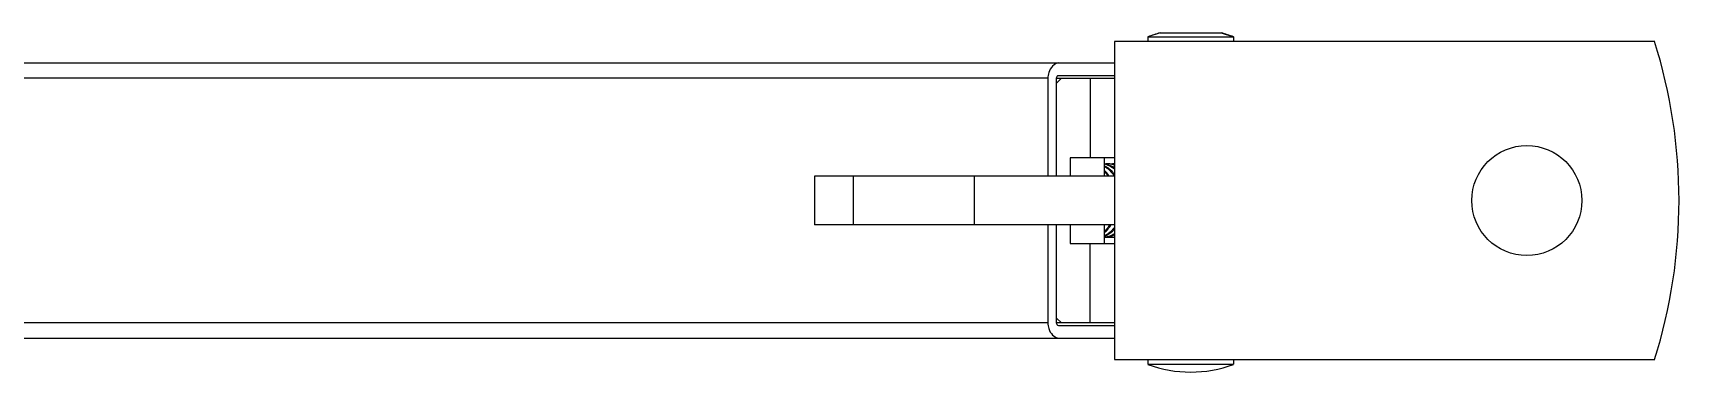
# Model space of a CAD drawing. Extents: x 921423 to 1291758, y 534425 to 1049953.
# Drawn here: x 1130807 to 1132033, y 860100 to 860353 of the extents above; entities that cross this region are included whole.
import ezdxf

# ---------------------------------------------------------------- set-up
doc = ezdxf.new("R2010")
doc.units = 0
doc.header["$LTSCALE"] = 1000
doc.header["$MEASUREMENT"] = 0
doc.layers.add('02___PRT_ALL_AXES', color=7, linetype='Continuous')

msp = doc.modelspace()

# ---------------------------------------------------------------- linework, layer by layer
at = {"color": 7, "linetype": 'Continuous'}
for p, q in [((1132015.1, 860346.1), (1131612.5, 860346.1)), ((1131612.5, 860346.1), (1131612.5, 860109.3)), ((1131637.5, 860349.7), (1131637.5, 860346.1)), ((1131701.3, 860349.7), (1131701.3, 860346.1)), ((1130188.2, 860330.2), (1131612.5, 860330.2)), ((1131563, 860318.8), (1130229.9, 860318.8)), ((1131563, 860318.8), (1131563, 860245.9)), ((1131569.5, 860318.8), (1131612.5, 860318.8)), ((1131569.5, 860245.9), (1131569.5, 860318.8)), ((1131571.1, 860321), (1131612.5, 860321)), ((1131594.6, 860318.8), (1131594.6, 860259.6)), ((1131612.5, 860259.6), (1131579.5, 860259.6)), ((1131612.5, 860245.9), (1131389.2, 860245.9)), ((1131389.2, 860245.9), (1131389.2, 860209.5)), ((1131417.9, 860245.9), (1131417.9, 860209.5)), ((1131508, 860245.9), (1131508, 860209.5)), ((1131612.5, 860209.5), (1131389.2, 860209.5)), ((1131563, 860209.5), (1131563, 860136.6)), ((1131569.5, 860136.6), (1131569.5, 860209.5)), ((1131605, 860209.4), (1131605, 860209.4)), ((1131579.5, 860195.8), (1131612.5, 860195.8)), ((1131594.6, 860136.6), (1131594.6, 860195.8)), ((1131563, 860136.6), (1130229.9, 860136.6)), ((1131612.5, 860136.6), (1131569.5, 860136.6)), ((1131612.5, 860134.4), (1131571.1, 860134.4)), ((1130188.2, 860125.3), (1131612.5, 860125.3)), ((1131612.5, 860109.3), (1132015.1, 860109.3)), ((1131637.5, 860109.3), (1131637.5, 860105.7)), ((1131701.3, 860109.3), (1131701.3, 860105.7))]:
    msp.add_line(p, q, dxfattribs=at)
for points in [[(1131569.5, 860318.8), (1131569.6, 860319.6), (1131569.9, 860320.4), (1131570.5, 860320.9), (1131571.1, 860321)], [(1131571.1, 860134.4), (1131570.5, 860134.5), (1131569.9, 860135), (1131569.6, 860135.8), (1131569.5, 860136.6)]]:
    msp.add_lwpolyline(points, dxfattribs=at)
for centre, radius, start, end in [((1131638.7, 860227.7), 394.5, 342.5364, 17.4636), ((1131603.3, 860240.1), 15, 82.4824, 83.9962), ((1131602.3, 860239.6), 15.4, 72.4837, 80.2332), ((1131607.2, 860240.2), 14.8, 90.0172, 97.5235), ((1131603.3, 860239.8), 15.2, 75.7644, 82.4657), ((1131603.2, 860239.5), 15.6, 72.5052, 75.7688), ((1131607.2, 860240.3), 14.8, 86.2903, 89.9967), ((1131607.2, 860240.1), 15, 80.629, 86.2824), ((1131608.2, 860240.2), 14.8, 82.4831, 89.9829), ((1131607.1, 860239.6), 15.4, 72.4874, 80.6013), ((1131612, 860240.2), 14.8, 90.0173, 97.5323), ((1131608.1, 860239.8), 15.2, 75.7648, 82.4748), ((1131606.9, 860239.1), 16, 69.7302, 72.506), ((1131608, 860239.5), 15.5, 73.4415, 75.7729), ((1131612, 860240.3), 14.7, 88.3603, 89.9995), ((1131586.3, 860230.9), 27, 34.0244, 34.6459), ((1131586.9, 860222.6), 25.6, 328.2813, 329.0616), ((1131604.8, 860213), 12.6, 270.4275, 274.3388), ((1131605.8, 860213.1), 12.7, 270.0261, 278.822), ((1131605.7, 860213.4), 13.1, 278.8281, 285.3359), ((1131609.6, 860213.1), 12.7, 261.1841, 269.9741), ((1131605.6, 860213.7), 13.3, 285.3229, 286.4114), ((1131609.6, 860213), 12.6, 270.0047, 274.3398), ((1131609.6, 860213.3), 12.9, 274.3664, 282.8789), ((1131610.6, 860213.1), 12.7, 270.024, 278.5353)]:
    msp.add_arc(centre, radius, start, end, dxfattribs=at)
for points, knots in [([(1131571.1, 860330.2), (1131567.7, 860330.2), (1131563.5, 860325), (1131563, 860320.2), (1131563, 860318.8)], [0, 0, 0, 0, 0.699639, 1, 1, 1, 1]), ([(1131612.5, 860247.4), (1131612, 860248.1), (1131609.8, 860250.6), (1131607.1, 860252.6), (1131604.9, 860253.6)], [0, 0, 0, 0, 0.264129, 1, 1, 1, 1]), ([(1131604.9, 860253.1), (1131605.6, 860252.8), (1131608.6, 860250.9), (1131611, 860248.2), (1131612.5, 860246)], [0, 0, 0, 0, 0.237509, 1, 1, 1, 1]), ([(1131604.9, 860203.7), (1131605.4, 860204.1), (1131607.3, 860205.7), (1131608.8, 860207.8), (1131609.8, 860209.4)], [0, 0, 0, 0, 0.238298, 1, 1, 1, 1]), ([(1131608.7, 860209.1), (1131608.4, 860208.7), (1131607.3, 860207), (1131606, 860205.5), (1131604.9, 860204.5)], [0, 0, 0, 0, 0.259883, 1, 1, 1, 1]), ([(1131612.5, 860207.6), (1131611.9, 860206.9), (1131609.9, 860204.3), (1131607.1, 860202.3), (1131604.9, 860201.4)], [0, 0, 0, 0, 0.268325, 1, 1, 1, 1]), ([(1131604.9, 860201), (1131605.6, 860201.2), (1131608.5, 860202.5), (1131611, 860204.6), (1131612.5, 860206.4)], [0, 0, 0, 0, 0.236582, 1, 1, 1, 1]), ([(1131612.5, 860202.9), (1131612, 860202.5), (1131609.9, 860201.3), (1131607.5, 860200.6), (1131605.7, 860200.4)], [0, 0, 0, 0, 0.260499, 1, 1, 1, 1]), ([(1131563, 860136.6), (1131563, 860135.2), (1131563.5, 860130.4), (1131567.7, 860125.3), (1131571.1, 860125.3)], [0, 0, 0, 0, 0.300361, 1, 1, 1, 1])]:
    msp.add_open_spline(points, degree=3, knots=knots, dxfattribs=at)
for points in [[(1131606.9, 860254.3), (1131608.9, 860253.7), (1131610.8, 860252.6), (1131612.5, 860251.3)], [(1131612.5, 860252), (1131611.1, 860253), (1131609.5, 860253.8), (1131607.9, 860254.3)], [(1131608.5, 860246.2), (1131607.5, 860247.7), (1131606.3, 860249.2), (1131604.9, 860250.4)], [(1131604.9, 860249.4), (1131606, 860248.4), (1131606.9, 860247.2), (1131607.7, 860246)], [(1131609.4, 860200.9), (1131610.5, 860201.2), (1131611.5, 860201.7), (1131612.5, 860202.2)]]:
    msp.add_open_spline(points, degree=3, dxfattribs=at)
at = {"layer": '02___PRT_ALL_AXES', "color": 7, "linetype": 'Continuous'}
for p, q in [((1131646.6, 860352.6), (1131637.5, 860349.7)), ((1131646.6, 860352.6), (1131692.1, 860352.6)), ((1131692.1, 860352.6), (1131701.3, 860349.7)), ((1131637.5, 860349.7), (1131701.3, 860349.7)), ((1131637.5, 860349.7), (1131637.5, 860346.1)), ((1131701.3, 860349.7), (1131701.3, 860346.1)), ((1131569.5, 860315.2), (1131573.1, 860318.8)), ((1131579.5, 860259.6), (1131579.5, 860245.9)), ((1131604.9, 860259.6), (1131604.9, 860245.9)), ((1131579.5, 860209.5), (1131579.5, 860195.8)), ((1131604.9, 860209.5), (1131604.9, 860195.8)), ((1131573.1, 860136.6), (1131569.5, 860140.2)), ((1131637.5, 860109.3), (1131637.5, 860105.7)), ((1131701.3, 860109.3), (1131701.3, 860105.7)), ((1131637.5, 860105.7), (1131701.3, 860105.7))]:
    msp.add_line(p, q, dxfattribs=at)
msp.add_circle((1131919.8, 860227.7), 41, dxfattribs=at)
for centre, start, end in [((1131669.4, 860264.4), 104.4775, 110.4873), ((1131669.4, 860264.4), 69.5127, 75.5225), ((1131669.4, 860191), 249.5127, 290.4873)]:
    msp.add_arc(centre, 91.1, start, end, dxfattribs=at)

doc.saveas('drawing.dxf')
